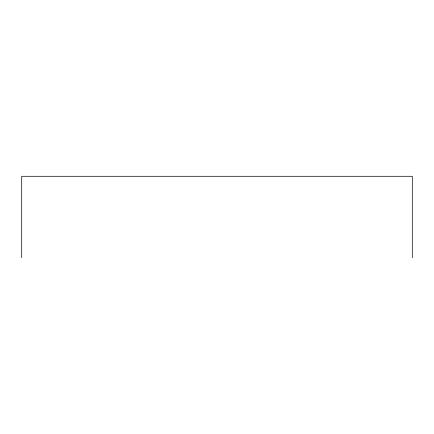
<?xml version="1.0" encoding="UTF-8"?>
<svg xmlns="http://www.w3.org/2000/svg" width="434" height="434" viewBox="0 0 434 434"><rect width="100%" height="100%" fill="white"/><g stroke="black" fill="none" stroke-linecap="round" stroke-linejoin="round"><path stroke-width="0.65" d="M412.3 257.709L412.3 176.291L21.7 176.291L21.7 257.709"/></g></svg>
